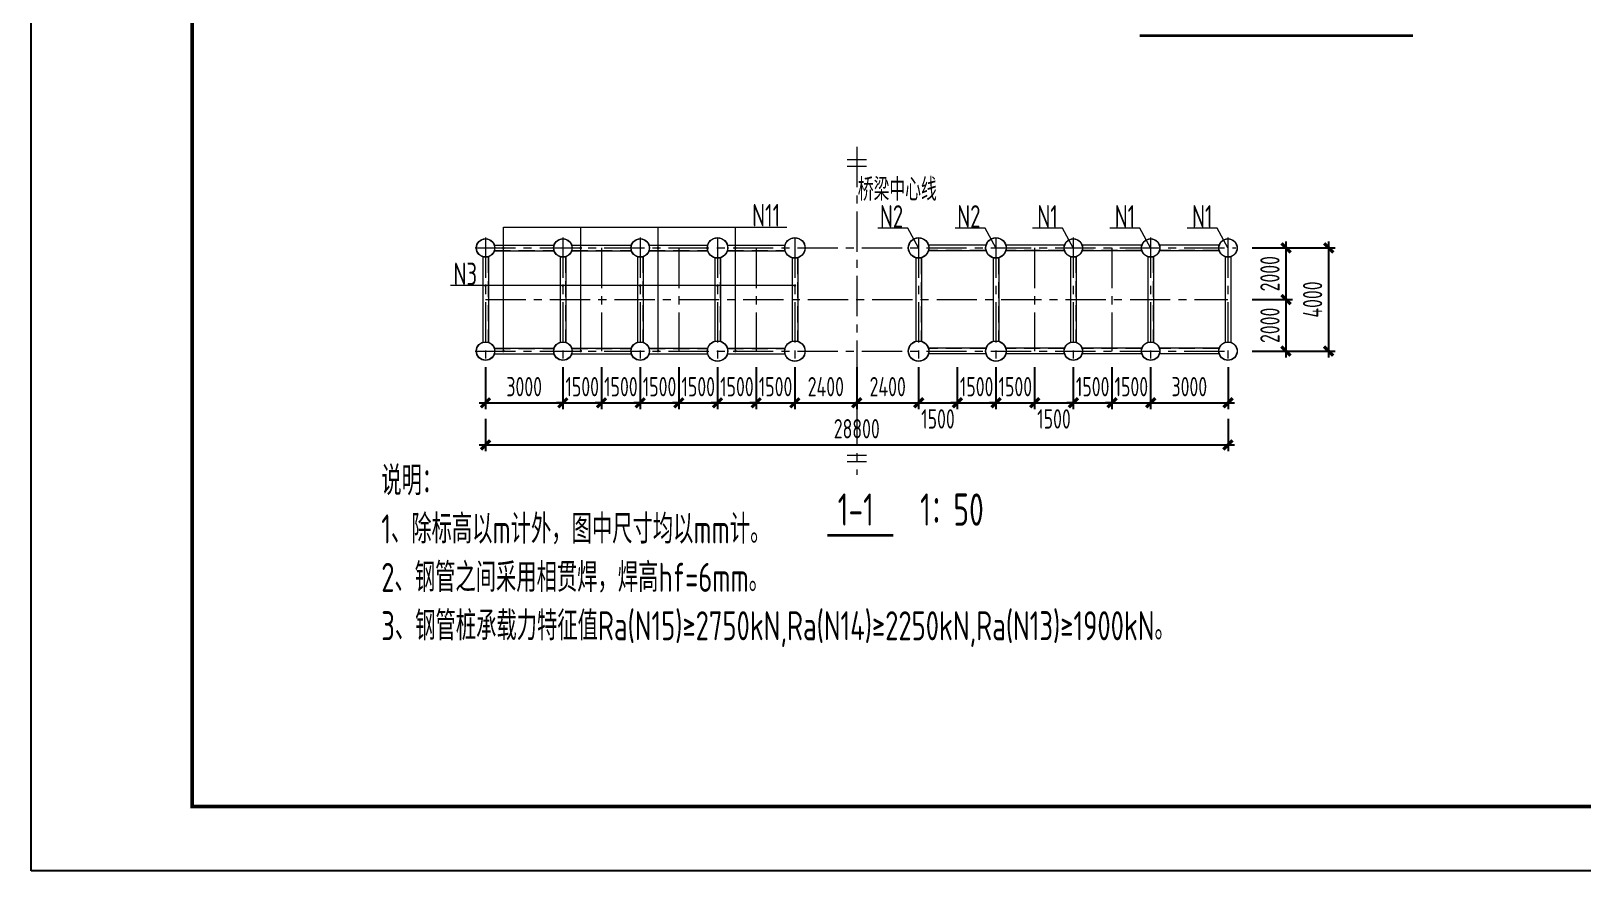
# Model space of a CAD drawing. Extents: x -2876908 to 633791, y -1383861 to 872234.
# Drawn here: x -839033 to -718636, y -1355393 to -1290274 of the extents above; entities that cross this region are included whole.
import ezdxf
from ezdxf.enums import TextEntityAlignment as Align

# ---------------------------------------------------------------- set-up
doc = ezdxf.new("R2010")
doc.units = 0
doc.header["$LTSCALE"] = 5
doc.header["$MEASUREMENT"] = 0
doc.linetypes.add('CENTER', pattern=[2, 1.25, -0.25, 0.25, -0.25])
doc.linetypes.add('DASHED', pattern=[0.75, 0.5, -0.25])
doc.layers.get('0').update_dxf_attribs({"linetype": 'CONTINUOUS', "lineweight": 25})
doc.layers.get('DEFPOINTS').update_dxf_attribs({"color": 35, "linetype": 'CONTINUOUS', "lineweight": 13})
for name, color, linetype, lineweight in [('1粗实线', 1, 'CONTINUOUS', 30), ('3中心线', 6, 'CENTER', 18), ('4虚线', 2, 'DASHED', 18), ('5标注', 3, 'CONTINUOUS', 15), ('6文本', 7, 'CONTINUOUS', 15), ('8轮廓线', 4, 'CONTINUOUS', 15), ('DIM', 3, 'CONTINUOUS', 0), ('HFZT', 5, 'CONTINUOUS', 15), ('REIND', 1, 'CONTINUOUS', 0), ('THIN', 7, 'CONTINUOUS', 0)]:
    doc.layers.add(name, color=color, linetype=linetype, lineweight=lineweight)
doc.layers.add('M_Dim', color=3, linetype='CONTINUOUS')
doc.styles.add('TSSD_Dimension', font='tssdeng.shx', dxfattribs={"width": 0.7, "bigfont": 'hztxt.shx'})
doc.styles.add('TSSD_NORM', font='tssdeng.shx', dxfattribs={"width": 0.7, "bigfont": 'hztxt.shx'})
doc.dimstyles.new('TSSD_100_100', dxfattribs={"dimtxt": 300, "dimasz": 100, "dimexe": 100, "dimexo": 250, "dimgap": 100, "dimtad": 1, "dimdec": 0, "dimzin": 0, "dimdsep": 46, "dimtxsty": 'TSSD_Dimension', "dimblk": 'ARCHTICK', "dimblk1": 'ARCHTICK', "dimblk2": 'ARCHTICK', "dimcen": 0, "dimdle": 100, "dimclrt": 7, "dimadec": 0, "dimazin": 0, "dimtfac": 1, "dimtdec": 0, "dimtix": 1, "dimtmove": 2, "dimatfit": 3, "dimfxl": 1, "dimtolj": 1, "dimtzin": 0, "dimarcsym": 0})

# ---------------------------------------------------------------- blocks, each defined once
blk = doc.blocks.new('_ArchTick')
at = {"color": 0, "linetype": 'ByBlock', "const_width": 0.5}
blk.add_lwpolyline([(-0.71, -0.71), (0.71, 0.71)], dxfattribs=at)
blk = doc.blocks.new('*D1594')
at = {"layer": 'DEFPOINTS', "color": 0, "transparency": 16777216}
for p in [(-797773, -1315089), (-794773, -1315089), (-794773, -1319096)]:
    blk.add_point(p, dxfattribs=at)
at = {"layer": 'DIM', "color": 0, "lineweight": -2, "transparency": 16777216}
for p, q in [((-797773, -1316339), (-797773, -1319596)), ((-794773, -1316339), (-794773, -1319596)), ((-797773, -1319096), (-798273, -1319096)), ((-797773, -1319096), (-794773, -1319096)), ((-794773, -1319096), (-794273, -1319096))]:
    blk.add_line(p, q, dxfattribs=at)
at = {"layer": 'DIM', "color": 0, "lineweight": -2, "transparency": 16777216, "xscale": 500, "yscale": 500, "zscale": 500}
blk.add_blockref('_ArchTick', (-797773, -1319096), dxfattribs=at)
at = {"layer": 'DIM', "color": 0, "lineweight": -2, "transparency": 16777216, "xscale": 500, "yscale": 500, "zscale": 500, "rotation": 180}
blk.add_blockref('_ArchTick', (-794773, -1319096), dxfattribs=at)
at = {"layer": 'DIM', "color": 7, "transparency": 16777216, "insert": (-796273, -1317846), "char_height": 1500, "attachment_point": 5, "style": 'TSSD_Dimension'}
blk.add_mtext('\\A1;1500', dxfattribs=at)
blk = doc.blocks.new('施工设计图框')
at = {"color": 7, "linetype": 'Continuous'}
blk.add_lwpolyline([(-395.5, -13.5), (-395.5, 283.5), (24.5, 283.5), (24.5, -13.5), (-395.5, -13.5)], dxfattribs=at)
at = {"layer": '1粗实线', "color": 7, "linetype": 'Continuous', "const_width": 0.6}
blk.add_lwpolyline([(-370.5, -3.5), (-370.5, 273.5), (14.5, 273.5), (14.5, -3.5), (-370.5, -3.5)], dxfattribs=at)
at = {"layer": 'HFZT', "color": 2, "style": 'TSSD_NORM', "width": 0.7}
for tag, height, p in [('比例尺', 2.5, (7.25, 17.5)), ('图号', 2.5, (-20.49, 3.5)), ('日期', 2.5, (7.25, 3.5)), ('图名', 4, (-76.24, 0.75))]:
    blk.add_attdef(tag, text='', height=height, dxfattribs=at).set_placement(p, align=Align.MIDDLE)
blk = doc.blocks.new('*D1619')
at = {"layer": 'DEFPOINTS', "color": 0, "transparency": 16777216}
for p in [(-779773, -1315089), (-774973, -1315089), (-774973, -1319096)]:
    blk.add_point(p, dxfattribs=at)
at = {"layer": 'DIM', "color": 0, "lineweight": -2, "transparency": 16777216}
for p, q in [((-779773, -1316339), (-779773, -1319596)), ((-774973, -1316339), (-774973, -1319596)), ((-780273, -1319096), (-774473, -1319096))]:
    blk.add_line(p, q, dxfattribs=at)
at = {"layer": 'DIM', "color": 0, "lineweight": -2, "transparency": 16777216, "xscale": 500, "yscale": 500, "zscale": 500, "rotation": 180}
blk.add_blockref('_ArchTick', (-779773, -1319096), dxfattribs=at)
at = {"layer": 'DIM', "color": 0, "lineweight": -2, "transparency": 16777216, "xscale": 500, "yscale": 500, "zscale": 500}
blk.add_blockref('_ArchTick', (-774973, -1319096), dxfattribs=at)
at = {"layer": 'DIM', "color": 7, "transparency": 16777216, "insert": (-777373, -1317846), "char_height": 1500, "attachment_point": 5, "style": 'TSSD_Dimension'}
blk.add_mtext('\\A1;2400', dxfattribs=at)
blk = doc.blocks.new('*D1620')
at = {"layer": 'DEFPOINTS', "color": 0, "transparency": 16777216}
for p in [(-774973, -1315089), (-770173, -1315089), (-770173, -1319096)]:
    blk.add_point(p, dxfattribs=at)
at = {"layer": 'DIM', "color": 0, "lineweight": -2, "transparency": 16777216}
for p, q in [((-774973, -1316339), (-774973, -1319596)), ((-770173, -1316339), (-770173, -1319596)), ((-775473, -1319096), (-769673, -1319096))]:
    blk.add_line(p, q, dxfattribs=at)
at = {"layer": 'DIM', "color": 0, "lineweight": -2, "transparency": 16777216, "xscale": 500, "yscale": 500, "zscale": 500, "rotation": 180}
blk.add_blockref('_ArchTick', (-774973, -1319096), dxfattribs=at)
at = {"layer": 'DIM', "color": 0, "lineweight": -2, "transparency": 16777216, "xscale": 500, "yscale": 500, "zscale": 500}
blk.add_blockref('_ArchTick', (-770173, -1319096), dxfattribs=at)
at = {"layer": 'DIM', "color": 7, "transparency": 16777216, "insert": (-772573, -1317846), "char_height": 1500, "attachment_point": 5, "style": 'TSSD_Dimension'}
blk.add_mtext('\\A1;2400', dxfattribs=at)
blk = doc.blocks.new('*D1621')
at = {"layer": 'DEFPOINTS', "color": 0, "transparency": 16777216}
for p in [(-791773, -1315089), (-788773, -1315089), (-788773, -1319096)]:
    blk.add_point(p, dxfattribs=at)
at = {"layer": 'DIM', "color": 0, "lineweight": -2, "transparency": 16777216}
for p, q in [((-791773, -1316339), (-791773, -1319596)), ((-788773, -1316339), (-788773, -1319596)), ((-791773, -1319096), (-792273, -1319096)), ((-791773, -1319096), (-788773, -1319096)), ((-788773, -1319096), (-788273, -1319096))]:
    blk.add_line(p, q, dxfattribs=at)
at = {"layer": 'DIM', "color": 0, "lineweight": -2, "transparency": 16777216, "xscale": 500, "yscale": 500, "zscale": 500}
blk.add_blockref('_ArchTick', (-791773, -1319096), dxfattribs=at)
at = {"layer": 'DIM', "color": 0, "lineweight": -2, "transparency": 16777216, "xscale": 500, "yscale": 500, "zscale": 500, "rotation": 180}
blk.add_blockref('_ArchTick', (-788773, -1319096), dxfattribs=at)
at = {"layer": 'DIM', "color": 7, "transparency": 16777216, "insert": (-790273, -1317846), "char_height": 1500, "attachment_point": 5, "style": 'TSSD_Dimension'}
blk.add_mtext('\\A1;1500', dxfattribs=at)
blk = doc.blocks.new('*D1622')
at = {"layer": 'DEFPOINTS', "color": 0, "transparency": 16777216}
for p in [(-770173, -1315089), (-767173, -1315089), (-767173, -1319096)]:
    blk.add_point(p, dxfattribs=at)
at = {"layer": 'DIM', "color": 0, "lineweight": -2, "transparency": 16777216}
for p, q in [((-770173, -1316339), (-770173, -1319596)), ((-767173, -1316339), (-767173, -1319596)), ((-770673, -1319096), (-766673, -1319096))]:
    blk.add_line(p, q, dxfattribs=at)
at = {"layer": 'DIM', "color": 0, "lineweight": -2, "transparency": 16777216, "xscale": 500, "yscale": 500, "zscale": 500, "rotation": 180}
blk.add_blockref('_ArchTick', (-770173, -1319096), dxfattribs=at)
at = {"layer": 'DIM', "color": 0, "lineweight": -2, "transparency": 16777216, "xscale": 500, "yscale": 500, "zscale": 500}
blk.add_blockref('_ArchTick', (-767173, -1319096), dxfattribs=at)
at = {"layer": 'DIM', "color": 7, "transparency": 16777216, "insert": (-768673, -1320346), "char_height": 1500, "attachment_point": 5, "style": 'TSSD_Dimension'}
blk.add_mtext('\\A1;1500', dxfattribs=at)
blk = doc.blocks.new('*D1623')
at = {"layer": 'DEFPOINTS', "color": 0, "transparency": 16777216}
for p in [(-767173, -1315089), (-764173, -1315089), (-764173, -1319096)]:
    blk.add_point(p, dxfattribs=at)
at = {"layer": 'DIM', "color": 0, "lineweight": -2, "transparency": 16777216}
for p, q in [((-767173, -1316339), (-767173, -1319596)), ((-764173, -1316339), (-764173, -1319596)), ((-767173, -1319096), (-767673, -1319096)), ((-767173, -1319096), (-764173, -1319096)), ((-764173, -1319096), (-763673, -1319096))]:
    blk.add_line(p, q, dxfattribs=at)
at = {"layer": 'DIM', "color": 0, "lineweight": -2, "transparency": 16777216, "xscale": 500, "yscale": 500, "zscale": 500}
blk.add_blockref('_ArchTick', (-767173, -1319096), dxfattribs=at)
at = {"layer": 'DIM', "color": 0, "lineweight": -2, "transparency": 16777216, "xscale": 500, "yscale": 500, "zscale": 500, "rotation": 180}
blk.add_blockref('_ArchTick', (-764173, -1319096), dxfattribs=at)
at = {"layer": 'DIM', "color": 7, "transparency": 16777216, "insert": (-765673, -1317846), "char_height": 1500, "attachment_point": 5, "style": 'TSSD_Dimension'}
blk.add_mtext('\\A1;1500', dxfattribs=at)
blk = doc.blocks.new('*D1624')
at = {"layer": 'DEFPOINTS', "color": 0, "transparency": 16777216}
for p in [(-764173, -1315089), (-761173, -1315089), (-761173, -1319096)]:
    blk.add_point(p, dxfattribs=at)
at = {"layer": 'DIM', "color": 0, "lineweight": -2, "transparency": 16777216}
for p, q in [((-764173, -1316339), (-764173, -1319596)), ((-761173, -1316339), (-761173, -1319596)), ((-764173, -1319096), (-764673, -1319096)), ((-764173, -1319096), (-761173, -1319096)), ((-761173, -1319096), (-760673, -1319096))]:
    blk.add_line(p, q, dxfattribs=at)
at = {"layer": 'DIM', "color": 0, "lineweight": -2, "transparency": 16777216, "xscale": 500, "yscale": 500, "zscale": 500}
blk.add_blockref('_ArchTick', (-764173, -1319096), dxfattribs=at)
at = {"layer": 'DIM', "color": 0, "lineweight": -2, "transparency": 16777216, "xscale": 500, "yscale": 500, "zscale": 500, "rotation": 180}
blk.add_blockref('_ArchTick', (-761173, -1319096), dxfattribs=at)
at = {"layer": 'DIM', "color": 7, "transparency": 16777216, "insert": (-762673, -1317846), "char_height": 1500, "attachment_point": 5, "style": 'TSSD_Dimension'}
blk.add_mtext('\\A1;1500', dxfattribs=at)
blk = doc.blocks.new('*D1625')
at = {"layer": 'DEFPOINTS', "color": 0, "transparency": 16777216}
for p in [(-761173, -1315089), (-758173, -1315089), (-758173, -1319096)]:
    blk.add_point(p, dxfattribs=at)
at = {"layer": 'DIM', "color": 0, "lineweight": -2, "transparency": 16777216}
for p, q in [((-761173, -1316339), (-761173, -1319596)), ((-758173, -1316339), (-758173, -1319596)), ((-761673, -1319096), (-757673, -1319096))]:
    blk.add_line(p, q, dxfattribs=at)
at = {"layer": 'DIM', "color": 0, "lineweight": -2, "transparency": 16777216, "xscale": 500, "yscale": 500, "zscale": 500, "rotation": 180}
blk.add_blockref('_ArchTick', (-761173, -1319096), dxfattribs=at)
at = {"layer": 'DIM', "color": 0, "lineweight": -2, "transparency": 16777216, "xscale": 500, "yscale": 500, "zscale": 500}
blk.add_blockref('_ArchTick', (-758173, -1319096), dxfattribs=at)
at = {"layer": 'DIM', "color": 7, "transparency": 16777216, "insert": (-759673, -1320346), "char_height": 1500, "attachment_point": 5, "style": 'TSSD_Dimension'}
blk.add_mtext('\\A1;1500', dxfattribs=at)
blk = doc.blocks.new('*D1626')
at = {"layer": 'DEFPOINTS', "color": 0, "transparency": 16777216}
for p in [(-758173, -1315089), (-755173, -1315089), (-755173, -1319096)]:
    blk.add_point(p, dxfattribs=at)
at = {"layer": 'DIM', "color": 0, "lineweight": -2, "transparency": 16777216}
for p, q in [((-758173, -1316339), (-758173, -1319596)), ((-755173, -1316339), (-755173, -1319596)), ((-758173, -1319096), (-758673, -1319096)), ((-758173, -1319096), (-755173, -1319096)), ((-755173, -1319096), (-754673, -1319096))]:
    blk.add_line(p, q, dxfattribs=at)
at = {"layer": 'DIM', "color": 0, "lineweight": -2, "transparency": 16777216, "xscale": 500, "yscale": 500, "zscale": 500}
blk.add_blockref('_ArchTick', (-758173, -1319096), dxfattribs=at)
at = {"layer": 'DIM', "color": 0, "lineweight": -2, "transparency": 16777216, "xscale": 500, "yscale": 500, "zscale": 500, "rotation": 180}
blk.add_blockref('_ArchTick', (-755173, -1319096), dxfattribs=at)
at = {"layer": 'DIM', "color": 7, "transparency": 16777216, "insert": (-756673, -1317846), "char_height": 1500, "attachment_point": 5, "style": 'TSSD_Dimension'}
blk.add_mtext('\\A1;1500', dxfattribs=at)
blk = doc.blocks.new('*D1627')
at = {"layer": 'DEFPOINTS', "color": 0, "transparency": 16777216}
for p in [(-755173, -1315089), (-752173, -1315089), (-752173, -1319096)]:
    blk.add_point(p, dxfattribs=at)
at = {"layer": 'DIM', "color": 0, "lineweight": -2, "transparency": 16777216}
for p, q in [((-755173, -1316339), (-755173, -1319596)), ((-752173, -1316339), (-752173, -1319596)), ((-755173, -1319096), (-755673, -1319096)), ((-755173, -1319096), (-752173, -1319096)), ((-752173, -1319096), (-751673, -1319096))]:
    blk.add_line(p, q, dxfattribs=at)
at = {"layer": 'DIM', "color": 0, "lineweight": -2, "transparency": 16777216, "xscale": 500, "yscale": 500, "zscale": 500}
blk.add_blockref('_ArchTick', (-755173, -1319096), dxfattribs=at)
at = {"layer": 'DIM', "color": 0, "lineweight": -2, "transparency": 16777216, "xscale": 500, "yscale": 500, "zscale": 500, "rotation": 180}
blk.add_blockref('_ArchTick', (-752173, -1319096), dxfattribs=at)
at = {"layer": 'DIM', "color": 7, "transparency": 16777216, "insert": (-753673, -1317846), "char_height": 1500, "attachment_point": 5, "style": 'TSSD_Dimension'}
blk.add_mtext('\\A1;1500', dxfattribs=at)
blk = doc.blocks.new('*D1628')
at = {"layer": 'DEFPOINTS', "color": 0, "transparency": 16777216}
for p in [(-745543, -1311089), (-741671, -1311089), (-745543, -1315089)]:
    blk.add_point(p, dxfattribs=at)
at = {"layer": 'DIM', "color": 0, "lineweight": -2, "transparency": 16777216}
for p, q in [((-744293, -1311089), (-741171, -1311089)), ((-741671, -1315589), (-741671, -1310589)), ((-744293, -1315089), (-741171, -1315089))]:
    blk.add_line(p, q, dxfattribs=at)
at = {"layer": 'DIM', "color": 0, "lineweight": -2, "transparency": 16777216, "xscale": 500, "yscale": 500, "zscale": 500}
for p, rotation in [((-741671, -1311089), 90), ((-741671, -1315089), 270)]:
    blk.add_blockref('_ArchTick', p, dxfattribs=dict(at, rotation=rotation))
at = {"layer": 'DIM', "color": 7, "transparency": 16777216, "insert": (-742921, -1313089), "char_height": 1500, "attachment_point": 5, "rotation": 90, "style": 'TSSD_Dimension'}
blk.add_mtext('\\A1;2000', dxfattribs=at)
blk = doc.blocks.new('*D1629')
at = {"layer": 'DEFPOINTS', "color": 0, "transparency": 16777216}
for p in [(-745543, -1307089), (-741671, -1307089), (-745543, -1311089)]:
    blk.add_point(p, dxfattribs=at)
at = {"layer": 'DIM', "color": 0, "lineweight": -2, "transparency": 16777216}
for p, q in [((-744293, -1307089), (-741171, -1307089)), ((-741671, -1311589), (-741671, -1306589)), ((-744293, -1311089), (-741171, -1311089))]:
    blk.add_line(p, q, dxfattribs=at)
at = {"layer": 'DIM', "color": 0, "lineweight": -2, "transparency": 16777216, "xscale": 500, "yscale": 500, "zscale": 500}
for p, rotation in [((-741671, -1307089), 90), ((-741671, -1311089), 270)]:
    blk.add_blockref('_ArchTick', p, dxfattribs=dict(at, rotation=rotation))
at = {"layer": 'DIM', "color": 7, "transparency": 16777216, "insert": (-742921, -1309089), "char_height": 1500, "attachment_point": 5, "rotation": 90, "style": 'TSSD_Dimension'}
blk.add_mtext('\\A1;2000', dxfattribs=at)
blk = doc.blocks.new('*D1630')
at = {"layer": 'DEFPOINTS', "color": 0, "transparency": 16777216}
for p in [(-745543, -1307089), (-738361, -1307089), (-745543, -1315089)]:
    blk.add_point(p, dxfattribs=at)
at = {"layer": 'DIM', "color": 0, "lineweight": -2, "transparency": 16777216}
for p, q in [((-744293, -1307089), (-737861, -1307089)), ((-738361, -1315589), (-738361, -1306589)), ((-744293, -1315089), (-737861, -1315089))]:
    blk.add_line(p, q, dxfattribs=at)
at = {"layer": 'DIM', "color": 0, "lineweight": -2, "transparency": 16777216, "xscale": 500, "yscale": 500, "zscale": 500}
for p, rotation in [((-738361, -1307089), 90), ((-738361, -1315089), 270)]:
    blk.add_blockref('_ArchTick', p, dxfattribs=dict(at, rotation=rotation))
at = {"layer": 'DIM', "color": 7, "transparency": 16777216, "insert": (-739611, -1311089), "char_height": 1500, "attachment_point": 5, "rotation": 90, "style": 'TSSD_Dimension'}
blk.add_mtext('\\A1;4000', dxfattribs=at)
blk = doc.blocks.new('*D1589')
at = {"layer": 'DEFPOINTS', "color": 0, "transparency": 16777216}
for p in [(-794773, -1315089), (-791773, -1315089), (-791773, -1319096)]:
    blk.add_point(p, dxfattribs=at)
at = {"layer": 'DIM', "color": 0, "lineweight": -2, "transparency": 16777216}
for p, q in [((-794773, -1316339), (-794773, -1319596)), ((-791773, -1316339), (-791773, -1319596)), ((-794773, -1319096), (-795273, -1319096)), ((-794773, -1319096), (-791773, -1319096)), ((-791773, -1319096), (-791273, -1319096))]:
    blk.add_line(p, q, dxfattribs=at)
at = {"layer": 'DIM', "color": 0, "lineweight": -2, "transparency": 16777216, "xscale": 500, "yscale": 500, "zscale": 500}
blk.add_blockref('_ArchTick', (-794773, -1319096), dxfattribs=at)
at = {"layer": 'DIM', "color": 0, "lineweight": -2, "transparency": 16777216, "xscale": 500, "yscale": 500, "zscale": 500, "rotation": 180}
blk.add_blockref('_ArchTick', (-791773, -1319096), dxfattribs=at)
at = {"layer": 'DIM', "color": 7, "transparency": 16777216, "insert": (-793273, -1317846), "char_height": 1500, "attachment_point": 5, "style": 'TSSD_Dimension'}
blk.add_mtext('\\A1;1500', dxfattribs=at)
blk = doc.blocks.new('*D1590')
at = {"layer": 'DEFPOINTS', "color": 0, "transparency": 16777216}
for p in [(-782773, -1315089), (-779773, -1315089), (-779773, -1319096)]:
    blk.add_point(p, dxfattribs=at)
at = {"layer": 'DIM', "color": 0, "lineweight": -2, "transparency": 16777216}
for p, q in [((-782773, -1316339), (-782773, -1319596)), ((-779773, -1316339), (-779773, -1319596)), ((-782773, -1319096), (-783273, -1319096)), ((-782773, -1319096), (-779773, -1319096)), ((-779773, -1319096), (-779273, -1319096))]:
    blk.add_line(p, q, dxfattribs=at)
at = {"layer": 'DIM', "color": 0, "lineweight": -2, "transparency": 16777216, "xscale": 500, "yscale": 500, "zscale": 500}
blk.add_blockref('_ArchTick', (-782773, -1319096), dxfattribs=at)
at = {"layer": 'DIM', "color": 0, "lineweight": -2, "transparency": 16777216, "xscale": 500, "yscale": 500, "zscale": 500, "rotation": 180}
blk.add_blockref('_ArchTick', (-779773, -1319096), dxfattribs=at)
at = {"layer": 'DIM', "color": 7, "transparency": 16777216, "insert": (-781273, -1317846), "char_height": 1500, "attachment_point": 5, "style": 'TSSD_Dimension'}
blk.add_mtext('\\A1;1500', dxfattribs=at)
blk = doc.blocks.new('*D1591')
at = {"layer": 'DEFPOINTS', "color": 0, "transparency": 16777216}
for p in [(-752173, -1315089), (-746173, -1315089), (-746173, -1319096)]:
    blk.add_point(p, dxfattribs=at)
at = {"layer": 'DIM', "color": 0, "lineweight": -2, "transparency": 16777216}
for p, q in [((-752173, -1316339), (-752173, -1319596)), ((-746173, -1316339), (-746173, -1319596)), ((-752673, -1319096), (-745673, -1319096))]:
    blk.add_line(p, q, dxfattribs=at)
at = {"layer": 'DIM', "color": 0, "lineweight": -2, "transparency": 16777216, "xscale": 500, "yscale": 500, "zscale": 500, "rotation": 180}
blk.add_blockref('_ArchTick', (-752173, -1319096), dxfattribs=at)
at = {"layer": 'DIM', "color": 0, "lineweight": -2, "transparency": 16777216, "xscale": 500, "yscale": 500, "zscale": 500}
blk.add_blockref('_ArchTick', (-746173, -1319096), dxfattribs=at)
at = {"layer": 'DIM', "color": 7, "transparency": 16777216, "insert": (-749173, -1317846), "char_height": 1500, "attachment_point": 5, "style": 'TSSD_Dimension'}
blk.add_mtext('\\A1;3000', dxfattribs=at)
blk = doc.blocks.new('*D1592')
at = {"layer": 'DEFPOINTS', "color": 0, "transparency": 16777216}
for p in [(-803773, -1319096), (-746173, -1319096), (-746173, -1322359)]:
    blk.add_point(p, dxfattribs=at)
at = {"layer": 'DIM', "color": 0, "lineweight": -2, "transparency": 16777216}
for p, q in [((-803773, -1320346), (-803773, -1322859)), ((-746173, -1320346), (-746173, -1322859)), ((-804273, -1322359), (-745673, -1322359))]:
    blk.add_line(p, q, dxfattribs=at)
at = {"layer": 'DIM', "color": 0, "lineweight": -2, "transparency": 16777216, "xscale": 500, "yscale": 500, "zscale": 500, "rotation": 180}
blk.add_blockref('_ArchTick', (-803773, -1322359), dxfattribs=at)
at = {"layer": 'DIM', "color": 0, "lineweight": -2, "transparency": 16777216, "xscale": 500, "yscale": 500, "zscale": 500}
blk.add_blockref('_ArchTick', (-746173, -1322359), dxfattribs=at)
at = {"layer": 'DIM', "color": 7, "transparency": 16777216, "insert": (-774973, -1321109), "char_height": 1500, "attachment_point": 5, "style": 'TSSD_Dimension'}
blk.add_mtext('\\A1;28800', dxfattribs=at)
blk = doc.blocks.new('*D1631')
at = {"layer": 'DEFPOINTS', "color": 0, "transparency": 16777216}
for p in [(-803773, -1315089), (-797773, -1315089), (-797773, -1319096)]:
    blk.add_point(p, dxfattribs=at)
at = {"layer": 'DIM', "color": 0, "lineweight": -2, "transparency": 16777216}
for p, q in [((-803773, -1316339), (-803773, -1319596)), ((-797773, -1316339), (-797773, -1319596)), ((-804273, -1319096), (-797273, -1319096))]:
    blk.add_line(p, q, dxfattribs=at)
at = {"layer": 'DIM', "color": 0, "lineweight": -2, "transparency": 16777216, "xscale": 500, "yscale": 500, "zscale": 500, "rotation": 180}
blk.add_blockref('_ArchTick', (-803773, -1319096), dxfattribs=at)
at = {"layer": 'DIM', "color": 0, "lineweight": -2, "transparency": 16777216, "xscale": 500, "yscale": 500, "zscale": 500}
blk.add_blockref('_ArchTick', (-797773, -1319096), dxfattribs=at)
at = {"layer": 'DIM', "color": 7, "transparency": 16777216, "insert": (-800773, -1317846), "char_height": 1500, "attachment_point": 5, "style": 'TSSD_Dimension'}
blk.add_mtext('\\A1;3000', dxfattribs=at)
blk = doc.blocks.new('*D1632')
at = {"layer": 'DEFPOINTS', "color": 0, "transparency": 16777216}
for p in [(-788773, -1315089), (-785773, -1315089), (-785773, -1319096)]:
    blk.add_point(p, dxfattribs=at)
at = {"layer": 'DIM', "color": 0, "lineweight": -2, "transparency": 16777216}
for p, q in [((-788773, -1316339), (-788773, -1319596)), ((-785773, -1316339), (-785773, -1319596)), ((-788773, -1319096), (-789273, -1319096)), ((-788773, -1319096), (-785773, -1319096)), ((-785773, -1319096), (-785273, -1319096))]:
    blk.add_line(p, q, dxfattribs=at)
at = {"layer": 'DIM', "color": 0, "lineweight": -2, "transparency": 16777216, "xscale": 500, "yscale": 500, "zscale": 500}
blk.add_blockref('_ArchTick', (-788773, -1319096), dxfattribs=at)
at = {"layer": 'DIM', "color": 0, "lineweight": -2, "transparency": 16777216, "xscale": 500, "yscale": 500, "zscale": 500, "rotation": 180}
blk.add_blockref('_ArchTick', (-785773, -1319096), dxfattribs=at)
at = {"layer": 'DIM', "color": 7, "transparency": 16777216, "insert": (-787273, -1317846), "char_height": 1500, "attachment_point": 5, "style": 'TSSD_Dimension'}
blk.add_mtext('\\A1;1500', dxfattribs=at)
blk = doc.blocks.new('*D1633')
at = {"layer": 'DEFPOINTS', "color": 0, "transparency": 16777216}
for p in [(-785773, -1315089), (-782773, -1315089), (-782773, -1319096)]:
    blk.add_point(p, dxfattribs=at)
at = {"layer": 'DIM', "color": 0, "lineweight": -2, "transparency": 16777216}
for p, q in [((-785773, -1316339), (-785773, -1319596)), ((-782773, -1316339), (-782773, -1319596)), ((-785773, -1319096), (-786273, -1319096)), ((-785773, -1319096), (-782773, -1319096)), ((-782773, -1319096), (-782273, -1319096))]:
    blk.add_line(p, q, dxfattribs=at)
at = {"layer": 'DIM', "color": 0, "lineweight": -2, "transparency": 16777216, "xscale": 500, "yscale": 500, "zscale": 500}
blk.add_blockref('_ArchTick', (-785773, -1319096), dxfattribs=at)
at = {"layer": 'DIM', "color": 0, "lineweight": -2, "transparency": 16777216, "xscale": 500, "yscale": 500, "zscale": 500, "rotation": 180}
blk.add_blockref('_ArchTick', (-782773, -1319096), dxfattribs=at)
at = {"layer": 'DIM', "color": 7, "transparency": 16777216, "insert": (-784273, -1317846), "char_height": 1500, "attachment_point": 5, "style": 'TSSD_Dimension'}
blk.add_mtext('\\A1;1500', dxfattribs=at)

msp = doc.modelspace()

# ---------------------------------------------------------------- linework, layer by layer
at = {"layer": '3中心线', "ltscale": 500}
for p, q in [((-774973.447, -1299263.297), (-774973.447, -1324676.517)), ((-803773.441, -1306288.958), (-803773.441, -1315888.958)), ((-797773.441, -1306288.958), (-797773.441, -1315888.958)), ((-791773.441, -1306288.958), (-791773.441, -1315888.958)), ((-785773.441, -1306288.958), (-785773.441, -1315888.958)), ((-779773.441, -1306288.958), (-779773.441, -1315888.958)), ((-770173.453, -1306288.958), (-770173.453, -1315888.958)), ((-764173.453, -1306288.958), (-764173.453, -1315888.958)), ((-758173.453, -1306288.958), (-758173.453, -1315888.958)), ((-752173.453, -1306288.958), (-752173.453, -1315888.958)), ((-746173.453, -1306288.958), (-746173.453, -1315888.958)), ((-804573.441, -1307088.958), (-745543.453, -1307088.958)), ((-794773.441, -1307088.958), (-794773.441, -1315088.958)), ((-788773.441, -1307088.958), (-788773.441, -1315088.958)), ((-782773.441, -1307088.958), (-782773.441, -1315088.958)), ((-761173.453, -1307088.958), (-761173.453, -1315088.958)), ((-755173.453, -1307088.958), (-755173.453, -1315088.958)), ((-803773.441, -1311088.958), (-746173.453, -1311088.958)), ((-804573.441, -1315088.958), (-746173.453, -1315088.958))]:
    msp.add_line(p, q, dxfattribs=at)
at = {"layer": '4虚线', "ltscale": 500}
for p, q in [((-803083.839, -1306881.958), (-798463.043, -1306881.958)), ((-803083.839, -1307295.958), (-798463.043, -1307295.958)), ((-797083.839, -1306881.958), (-792463.043, -1306881.958)), ((-797083.839, -1307295.958), (-792463.043, -1307295.958)), ((-791083.839, -1306881.958), (-786546.196, -1306881.958)), ((-791083.839, -1307295.958), (-786546.196, -1307295.958)), ((-785000.685, -1306881.958), (-780546.196, -1306881.958)), ((-785000.685, -1307295.958), (-780546.196, -1307295.958)), ((-764946.209, -1306881.958), (-769400.698, -1306881.958)), ((-764946.209, -1307295.958), (-769400.698, -1307295.958)), ((-758863.056, -1306881.958), (-763400.698, -1306881.958)), ((-758863.056, -1307295.958), (-763400.698, -1307295.958)), ((-752863.056, -1306881.958), (-757483.851, -1306881.958)), ((-752863.056, -1307295.958), (-757483.851, -1307295.958)), ((-746863.056, -1306881.958), (-751483.851, -1306881.958)), ((-746863.056, -1307295.958), (-751483.851, -1307295.958)), ((-803980.441, -1307778.56), (-803980.441, -1314399.356)), ((-803566.441, -1307778.56), (-803566.441, -1314399.356)), ((-797980.441, -1307778.56), (-797980.441, -1314399.356)), ((-797566.441, -1307778.56), (-797566.441, -1314399.356)), ((-791980.441, -1307778.56), (-791980.441, -1314399.356)), ((-791566.441, -1307778.56), (-791566.441, -1314399.356)), ((-785980.441, -1307861.714), (-785980.441, -1314316.203)), ((-785566.441, -1307861.714), (-785566.441, -1314316.203)), ((-779980.441, -1307861.714), (-779980.441, -1314316.203)), ((-779566.441, -1307861.714), (-779566.441, -1314316.203)), ((-770380.453, -1307861.714), (-770380.453, -1314316.203)), ((-769966.453, -1307861.714), (-769966.453, -1314316.203)), ((-764380.453, -1307861.714), (-764380.453, -1314316.203)), ((-763966.453, -1307861.714), (-763966.453, -1314316.203)), ((-758380.453, -1307778.56), (-758380.453, -1314399.356)), ((-757966.453, -1307778.56), (-757966.453, -1314399.356)), ((-752380.453, -1307778.56), (-752380.453, -1314399.356)), ((-751966.453, -1307778.56), (-751966.453, -1314399.356)), ((-746380.453, -1307778.56), (-746380.453, -1314399.356)), ((-745966.453, -1307778.56), (-745966.453, -1314399.356)), ((-803083.839, -1314881.958), (-798463.043, -1314881.958)), ((-803083.839, -1315295.958), (-798463.043, -1315295.958)), ((-797083.839, -1314881.958), (-792463.043, -1314881.958)), ((-797083.839, -1315295.958), (-792463.043, -1315295.958)), ((-791083.839, -1314881.958), (-786546.196, -1314881.958)), ((-791083.839, -1315295.958), (-786546.196, -1315295.958)), ((-785000.685, -1314881.958), (-780546.196, -1314881.958)), ((-785000.685, -1315295.958), (-780546.196, -1315295.958)), ((-764946.209, -1314881.958), (-769400.698, -1314881.958)), ((-764946.209, -1315295.958), (-769400.698, -1315295.958)), ((-758863.056, -1314881.958), (-763400.698, -1314881.958)), ((-758863.056, -1315295.958), (-763400.698, -1315295.958)), ((-752863.056, -1314881.958), (-757483.851, -1314881.958)), ((-752863.056, -1315295.958), (-757483.851, -1315295.958)), ((-746863.056, -1314881.958), (-751483.851, -1314881.958)), ((-746863.056, -1315295.958), (-751483.851, -1315295.958))]:
    msp.add_line(p, q, dxfattribs=at)
at = {"layer": '5标注'}
for p, q in [((-802388.417, -1305466.541), (-780397.704, -1305466.541)), ((-802388.417, -1315088.958), (-802388.417, -1305466.541)), ((-796388.417, -1315088.958), (-796388.417, -1305466.541)), ((-790388.417, -1315088.958), (-790388.417, -1305466.541)), ((-784388.417, -1315088.958), (-784388.417, -1305466.541)), ((-779773.441, -1310010.03), (-806497.571, -1310010.03))]:
    msp.add_line(p, q, dxfattribs=at)
for points in [[(-770173.453, -1307088.958), (-771019.787, -1305553.771), (-773332.434, -1305553.771)], [(-764173.453, -1307088.958), (-765019.787, -1305553.771), (-767332.434, -1305553.771)], [(-758173.453, -1307088.958), (-759019.787, -1305553.771), (-761332.434, -1305553.771)], [(-752173.453, -1307088.958), (-753019.787, -1305553.771), (-755332.434, -1305553.771)], [(-746173.453, -1307088.958), (-747019.787, -1305553.771), (-749332.434, -1305553.771)]]:
    msp.add_lwpolyline(points, dxfattribs=at)
at = {"layer": '8轮廓线'}
for p, q in [((-803087.555, -1306869.958), (-798459.326, -1306869.958)), ((-803087.555, -1307307.958), (-798459.326, -1307307.958)), ((-797087.555, -1306869.958), (-792459.326, -1306869.958)), ((-797087.555, -1307307.958), (-792459.326, -1307307.958)), ((-791087.555, -1306869.958), (-786542.882, -1306869.958)), ((-791087.555, -1307307.958), (-786542.882, -1307307.958)), ((-785004, -1306869.958), (-780542.882, -1306869.958)), ((-785004, -1307307.958), (-780542.882, -1307307.958)), ((-764942.894, -1306869.958), (-769404.013, -1306869.958)), ((-764942.894, -1307307.958), (-769404.013, -1307307.958)), ((-758859.339, -1306869.958), (-763404.013, -1306869.958)), ((-758859.339, -1307307.958), (-763404.013, -1307307.958)), ((-752859.339, -1306869.958), (-757487.568, -1306869.958)), ((-752859.339, -1307307.958), (-757487.568, -1307307.958)), ((-746859.339, -1306869.958), (-751487.568, -1306869.958)), ((-746859.339, -1307307.958), (-751487.568, -1307307.958)), ((-803992.441, -1307774.844), (-803992.441, -1314403.073)), ((-803554.441, -1307774.844), (-803554.441, -1314403.073)), ((-797992.441, -1307774.844), (-797992.441, -1314403.073)), ((-797554.441, -1307774.844), (-797554.441, -1314403.073)), ((-791992.441, -1307774.844), (-791992.441, -1314403.073)), ((-791554.441, -1307774.844), (-791554.441, -1314403.073)), ((-785992.441, -1307858.399), (-785992.441, -1314319.518)), ((-785554.441, -1307858.399), (-785554.441, -1314319.518)), ((-779992.441, -1307858.399), (-779992.441, -1314319.518)), ((-779554.441, -1307858.399), (-779554.441, -1314319.518)), ((-770392.453, -1307858.399), (-770392.453, -1314319.518)), ((-769954.453, -1307858.399), (-769954.453, -1314319.518)), ((-764392.453, -1307858.399), (-764392.453, -1314319.518)), ((-763954.453, -1307858.399), (-763954.453, -1314319.518)), ((-758392.453, -1307774.844), (-758392.453, -1314403.073)), ((-757954.453, -1307774.844), (-757954.453, -1314403.073)), ((-752392.453, -1307774.844), (-752392.453, -1314403.073)), ((-751954.453, -1307774.844), (-751954.453, -1314403.073)), ((-746392.453, -1307774.844), (-746392.453, -1314403.073)), ((-745954.453, -1307774.844), (-745954.453, -1314403.073)), ((-803087.555, -1314869.958), (-798459.326, -1314869.958)), ((-803087.555, -1315307.958), (-798459.326, -1315307.958)), ((-797087.555, -1314869.958), (-792459.326, -1314869.958)), ((-797087.555, -1315307.958), (-792459.326, -1315307.958)), ((-791087.555, -1314869.958), (-786542.882, -1314869.958)), ((-791087.555, -1315307.958), (-786542.882, -1315307.958)), ((-785004, -1314869.958), (-780542.882, -1314869.958)), ((-785004, -1315307.958), (-780542.882, -1315307.958)), ((-764942.894, -1314869.958), (-769404.013, -1314869.958)), ((-764942.894, -1315307.958), (-769404.013, -1315307.958)), ((-758859.339, -1314869.958), (-763404.013, -1314869.958)), ((-758859.339, -1315307.958), (-763404.013, -1315307.958)), ((-752859.339, -1314869.958), (-757487.568, -1314869.958)), ((-752859.339, -1315307.958), (-757487.568, -1315307.958)), ((-746859.339, -1314869.958), (-751487.568, -1314869.958)), ((-746859.339, -1315307.958), (-751487.568, -1315307.958))]:
    msp.add_line(p, q, dxfattribs=at)
for centre, radius in [((-785773.441, -1307088.958), 800), ((-779773.441, -1307088.958), 800), ((-770173.453, -1307088.958), 800), ((-764173.453, -1307088.958), 800), ((-803773.441, -1307088.958), 720), ((-803773.441, -1307088.958), 700), ((-797773.441, -1307088.958), 720), ((-797773.441, -1307088.958), 700), ((-791773.441, -1307088.958), 720), ((-791773.441, -1307088.958), 700), ((-785773.441, -1307088.958), 780), ((-779773.441, -1307088.958), 780), ((-770173.453, -1307088.958), 780), ((-764173.453, -1307088.958), 780), ((-758173.453, -1307088.958), 720), ((-758173.453, -1307088.958), 700), ((-752173.453, -1307088.958), 720), ((-752173.453, -1307088.958), 700), ((-746173.453, -1307088.958), 720), ((-746173.453, -1307088.958), 700), ((-803773.441, -1315088.958), 720), ((-803773.441, -1315088.958), 700), ((-797773.441, -1315088.958), 720), ((-797773.441, -1315088.958), 700), ((-791773.441, -1315088.958), 720), ((-791773.441, -1315088.958), 700), ((-785773.441, -1315088.958), 800), ((-785773.441, -1315088.958), 780), ((-779773.441, -1315088.958), 800), ((-779773.441, -1315088.958), 780), ((-770173.453, -1315088.958), 800), ((-770173.453, -1315088.958), 780), ((-764173.453, -1315088.958), 800), ((-764173.453, -1315088.958), 780), ((-758173.453, -1315088.958), 720), ((-758173.453, -1315088.958), 700), ((-752173.453, -1315088.958), 720), ((-752173.453, -1315088.958), 700), ((-746173.453, -1315088.958), 720), ((-746173.453, -1315088.958), 700)]:
    msp.add_circle(centre, radius, dxfattribs=at)
at = {"layer": 'M_Dim'}
for points in [[(-753014.525, -1290629.808, 200, 200, 0), (-731826.805, -1290629.808, 200, 200, 0)], [(-777250.935, -1329377.802, 200, 200, 0), (-772147.236, -1329377.802, 200, 200, 0)]]:
    msp.add_lwpolyline(points, format="xyseb", dxfattribs=at)
at = {"layer": 'REIND', "const_width": 100}
for points in [[(-802438.417, -1307088.958, 1), (-802338.417, -1307088.958, 1)], [(-796438.417, -1307088.958, 1), (-796338.417, -1307088.958, 1)], [(-790438.417, -1307088.958, 1), (-790338.417, -1307088.958, 1)], [(-784438.417, -1307088.958, 1), (-784338.417, -1307088.958, 1)], [(-803823.441, -1310010.03, 1), (-803723.441, -1310010.03, 1)], [(-797823.441, -1310010.03, 1), (-797723.441, -1310010.03, 1)], [(-791823.441, -1310010.03, 1), (-791723.441, -1310010.03, 1)], [(-785823.441, -1310010.03, 1), (-785723.441, -1310010.03, 1)], [(-779823.441, -1310010.03, 1), (-779723.441, -1310010.03, 1)], [(-802438.417, -1315088.958, 1), (-802338.417, -1315088.958, 1)], [(-796438.417, -1315088.958, 1), (-796338.417, -1315088.958, 1)], [(-790438.417, -1315088.958, 1), (-790338.417, -1315088.958, 1)], [(-784438.417, -1315088.958, 1), (-784338.417, -1315088.958, 1)]]:
    msp.add_lwpolyline(points, format="xyb", close=True, dxfattribs=at)
at = {"layer": 'THIN'}
for p, q in [((-774223.447, -1300263.297), (-775723.447, -1300263.297)), ((-774223.447, -1300763.297), (-775723.447, -1300763.297)), ((-774223.447, -1323176.517), (-775723.447, -1323176.517)), ((-774223.447, -1323676.517), (-775723.447, -1323676.517))]:
    msp.add_line(p, q, dxfattribs=at)

# ---------------------------------------------------------------- block references
at = {"xscale": 500, "yscale": 500, "zscale": 500}
msp.add_blockref('施工设计图框', (-641280.443, -1348642.566), dxfattribs=at)

# ---------------------------------------------------------------- texts
at = {"layer": '5标注', "color": 7, "char_height": 1750, "style": 'TSSD_NORM'}
for s, insert, attachment_point in [('桥梁中心线', (-774891.532, -1303442.178), 7), ('N11', (-783088.334, -1305434.041), 7), ('N2', (-771375.927, -1305521.271), 9), ('N2', (-765375.927, -1305521.271), 9), ('N1', (-759375.927, -1305521.271), 9), ('N1', (-753375.927, -1305521.271), 9), ('N1', (-747375.927, -1305521.271), 9), ('N3', (-806257.82, -1309977.53), 7)]:
    msp.add_mtext(s, dxfattribs=dict(at, insert=insert, attachment_point=attachment_point))
at = {"layer": '6文本', "style": 'TSSD_NORM', "width": 0.7}
for s, p in [('1-1', (-775048.281, -1327374.597)), ('1：50', (-767591.365, -1327374.597))]:
    msp.add_text(s, height=2500, dxfattribs=at).set_placement(p, align=Align.MIDDLE)
at = {"layer": '6文本', "insert": (-811861.637, -1324004.671), "char_height": 2250, "width": 195290.43481, "attachment_point": 1, "style": 'TSSD_NORM'}
msp.add_mtext('说明：\\P1、除标高以m计外，图中尺寸均以mm计。\\P2、钢管之间采用相贯焊，焊高hf=6mm。\\P3、钢管桩承载力特征值Ra(N15)≥2750kN,Ra(N14)≥2250kN,Ra(N13)≥1900kN。', dxfattribs=at)

# ---------------------------------------------------------------- dimensions: what is measured, and where the dimension line sits
at = {"layer": 'DIM'}
for base, p1, p2, picture, middle in [((-741670.729, -1307088.958), (-745543.453, -1311088.958), (-745543.453, -1307088.958), '*D1629', (-742920.729, -1309088.958)), ((-738361.088, -1307088.958), (-745543.453, -1315088.958), (-745543.453, -1307088.958), '*D1630', (-739611.088, -1311088.958)), ((-741670.729, -1311088.958), (-745543.453, -1315088.958), (-745543.453, -1311088.958), '*D1628', (-742920.729, -1313088.958))]:
    dim = msp.add_linear_dim(base=base, p1=p1, p2=p2, angle=90, dimstyle='TSSD_100_100', override={"dimtxt": 1500, "dimasz": 500, "dimexe": 500, "dimexo": 1250, "dimgap": 500, "dimlfac": 0.5, "dimdle": 500}, dxfattribs=at)
    dim.commit()
    dim.dimension.update_dxf_attribs({"geometry": picture, "text_midpoint": middle})
for base, p1, p2, picture, middle in [((-797773.441, -1319096.474), (-803773.441, -1315088.958), (-797773.441, -1315088.958), '*D1631', (-800773.441, -1317846.474)), ((-794773.441, -1319096.474), (-797773.441, -1315088.958), (-794773.441, -1315088.958), '*D1594', (-796273.441, -1317846.474)), ((-791773.441, -1319096.474), (-794773.441, -1315088.958), (-791773.441, -1315088.958), '*D1589', (-793273.441, -1317846.474)), ((-788773.441, -1319096.474), (-791773.441, -1315088.958), (-788773.441, -1315088.958), '*D1621', (-790273.441, -1317846.474)), ((-785773.441, -1319096.474), (-788773.441, -1315088.958), (-785773.441, -1315088.958), '*D1632', (-787273.441, -1317846.474)), ((-782773.441, -1319096.474), (-785773.441, -1315088.958), (-782773.441, -1315088.958), '*D1633', (-784273.441, -1317846.474)), ((-779773.441, -1319096.474), (-782773.441, -1315088.958), (-779773.441, -1315088.958), '*D1590', (-781273.441, -1317846.474)), ((-774973.447, -1319096.474), (-779773.441, -1315088.958), (-774973.447, -1315088.958), '*D1619', (-777373.444, -1317846.474)), ((-770173.453, -1319096.474), (-774973.447, -1315088.958), (-770173.453, -1315088.958), '*D1620', (-772573.45, -1317846.474)), ((-764173.453, -1319096.474), (-767173.453, -1315088.958), (-764173.453, -1315088.958), '*D1623', (-765673.453, -1317846.474)), ((-761173.453, -1319096.474), (-764173.453, -1315088.958), (-761173.453, -1315088.958), '*D1624', (-762673.453, -1317846.474)), ((-755173.453, -1319096.474), (-758173.453, -1315088.958), (-755173.453, -1315088.958), '*D1626', (-756673.453, -1317846.474)), ((-752173.453, -1319096.474), (-755173.453, -1315088.958), (-752173.453, -1315088.958), '*D1627', (-753673.453, -1317846.474)), ((-746173.453, -1319096.474), (-752173.453, -1315088.958), (-746173.453, -1315088.958), '*D1591', (-749173.453, -1317846.474)), ((-746173.453, -1322359.102), (-803773.441, -1319096.474), (-746173.453, -1319096.474), '*D1592', (-774973.447, -1321109.102))]:
    dim = msp.add_linear_dim(base=base, p1=p1, p2=p2, dimstyle='TSSD_100_100', override={"dimtxt": 1500, "dimasz": 500, "dimexe": 500, "dimexo": 1250, "dimgap": 500, "dimlfac": 0.5, "dimdle": 500}, dxfattribs=at)
    dim.commit()
    dim.dimension.update_dxf_attribs({"geometry": picture, "text_midpoint": middle})
for base, p1, p2, picture, middle in [((-767173.453, -1319096.474), (-770173.453, -1315088.958), (-767173.453, -1315088.958), '*D1622', (-768673.453, -1320346.474)), ((-758173.453, -1319096.474), (-761173.453, -1315088.958), (-758173.453, -1315088.958), '*D1625', (-759673.453, -1320346.474))]:
    dim = msp.add_linear_dim(base=base, p1=p1, p2=p2, dimstyle='TSSD_100_100', override={"dimtxt": 1500, "dimasz": 500, "dimexe": 500, "dimexo": 1250, "dimgap": 500, "dimlfac": 0.5, "dimdle": 500}, dxfattribs=at)
    dim.commit()
    dim.dimension.update_dxf_attribs({"geometry": picture, "text_midpoint": middle, "dimtype": 160})

doc.saveas('drawing.dxf')
